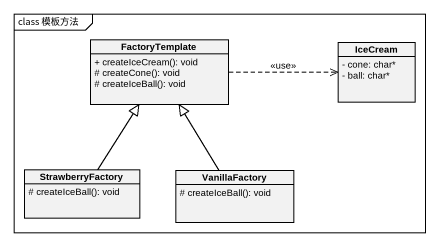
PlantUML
@startuml
mainframe class 模板方法
hide circle
hide empty members
skinparam classAttributeIconSize 0
class FactoryTemplate {
  + createIceCream(): void
  # createCone(): void
  # createIceBall(): void
}
class IceCream {
  - cone: char*
  - ball: char*
}
class StrawberryFactory {
  # createIceBall(): void
}
class VanillaFactory {
  # createIceBall(): void
}
FactoryTemplate .right.> IceCream : <<use>>
StrawberryFactory -up-|> FactoryTemplate
VanillaFactory -up-|> FactoryTemplate
@enduml
